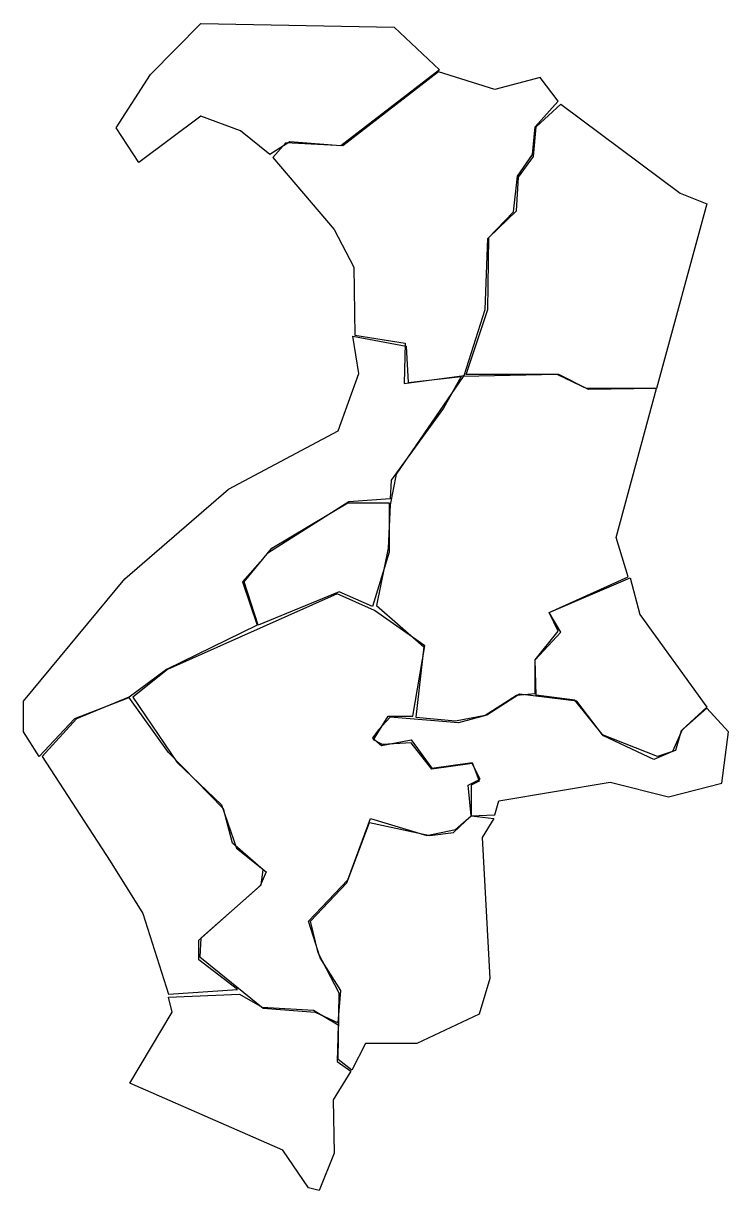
# Model space of a CAD drawing. Extents: x 114 to 216, y 338 to 507.
import ezdxf

# ---------------------------------------------------------------- set-up
doc = ezdxf.new("R2010")
doc.units = 0
doc.layers.add('Layer_1', color=7, linetype='CONTINUOUS')

msp = doc.modelspace()

# ---------------------------------------------------------------- linework, layer by layer
at = {"layer": 'Layer_1', "color": 7}
for points in [[(130.857144, 487.000004), (127.571432, 492.000004), (132.571432, 499.714284), (139.857144, 507.14286), (167.857144, 506.571428), (174.428568, 500.428572), (160.142856, 489.428572), (152.714288, 490.000004), (149.857144, 488.14286), (145.571432, 491.571428), (139.857144, 493.714284), (130.857144, 487.000004)], [(150.285712, 487.714284), (159.142856, 477.285716), (162, 471.857148), (162.142856, 462.000004), (169.428568, 460.857148), (169.285712, 455.000004), (178, 456.14286), (181, 465.714284), (181.428568, 476.000004), (185.142856, 479.857148), (185.714288, 485.000004), (187.857144, 488.14286), (188.285712, 492.14286), (191.571432, 495.857148), (189, 499.285716), (182.428568, 497.571428), (174.285712, 500.14286), (160.428568, 489.428572), (152.142856, 489.857148), (150.285712, 487.714284)], [(192, 495.428572), (209.285712, 482.571428), (213.142856, 481.000004), (205.857144, 454.285716), (195.714288, 454.285716), (191.714288, 456.285716), (178.285712, 456.285716), (181.428568, 465.714284), (181.571432, 476.14286), (185.571432, 480.000004), (185.857144, 484.857148), (188, 487.857148), (188.428568, 492.14286), (192, 495.428572)], [(177.571432, 456.000004), (175, 451.428572), (167.428568, 441.000004), (167.285712, 438.285716), (161.285712, 437.857148), (149.571432, 430.428572), (145.857144, 426.285716), (148, 420.000004), (134.857144, 413.571428), (129.285712, 409.428572), (121.571432, 406.428572), (116.428568, 401.000004), (114.142856, 404.571428), (114.142856, 409.000004), (128.857144, 426.714284), (143.857144, 439.714284), (159.714288, 448.14286), (162.714288, 456.428572), (161.857144, 461.857148), (169.571432, 460.428572), (169.857144, 455.14286), (177.571432, 456.000004)], [(177.857144, 456.000004), (168.142856, 441.857148), (167.285712, 437.428572), (167, 431.14286), (165.285712, 422.85714), (172.142856, 416.85714), (171, 406.714284), (176.714288, 406.14286), (181, 407.000004), (185.571432, 409.85714), (188.285712, 410.14286), (188.285712, 415.000004), (191.571432, 419.14286), (190.285712, 421.85714), (201.714288, 427.000004), (200, 432.714284), (205.857144, 454.285716), (196, 454.14286), (191.428568, 456.285716), (177.857144, 456.000004)], [(167.142856, 437.714284), (167.142856, 430.571428), (164.714288, 422.714284), (159.857144, 424.85714), (148.142856, 420.000004), (146.142856, 426.285716), (150.142856, 431.14286), (161.142856, 437.714284), (167.142856, 437.714284)], [(202, 426.85714), (203.428568, 421.571428), (213.142856, 408.14286), (209.571432, 404.85714), (208.142856, 401.714284), (205.428568, 400.571428), (198.142856, 404.000004), (194, 409.14286), (188.428568, 409.85714), (188.285712, 415.000004), (192, 419.000004), (190.285712, 421.85714), (202, 426.85714)], [(159.714288, 362.428572), (160.142856, 367.14286), (157.142856, 371.85714), (155.428568, 377.14286), (161.142856, 383.14286), (164.428568, 392.000004), (172.571432, 389.571428), (176.714288, 390.428572), (179, 392.428572), (178.571432, 396.85714), (180.285712, 397.714284), (179.142856, 400.000004), (173.285712, 399.14286), (170.285712, 403.000004), (166.142856, 402.714284), (164.857144, 403.428572), (167, 406.85714), (170.571432, 406.85714), (172.285712, 417.000004), (165, 422.14286), (159.571432, 424.571428), (135, 413.571428), (130, 409.571428), (136.428568, 400.14286), (142.857144, 394.000004), (145, 387.714284), (149.285712, 384.285716), (148.428568, 382.285716), (139.857144, 374.714284), (139.714288, 372.000004), (148.857144, 364.571428), (156.428568, 364.000004), (159.714288, 362.428572)], [(145.142856, 367.285716), (139.571432, 371.571428), (139.571432, 374.428572), (148.571432, 382.428572), (148.857144, 384.571428), (144.428568, 388.428572), (143.142856, 393.428572), (135.142856, 401.571428), (129.428568, 409.571428), (121.857144, 406.428572), (116.857144, 401.000004), (126.714288, 385.85714), (131.428568, 378.285716), (135.142856, 366.571428), (145.142856, 367.285716)], [(182.428568, 392.571428), (183, 394.571428), (199.142856, 397.285716), (207.571432, 395.14286), (215.285712, 397.14286), (216.285712, 404.571428), (213.142856, 408.000004), (209.428568, 404.714284), (208.571432, 401.85714), (206, 401.000004), (198, 404.14286), (194.285712, 409.000004), (186, 410.000004), (181.285712, 407.000004), (177.142856, 405.85714), (167.285712, 406.714284), (165.571432, 404.85714), (164.714288, 403.714284), (166, 402.571428), (170.285712, 403.428572), (173.285712, 399.285716), (179.142856, 400.14286), (180.142856, 397.428572), (179, 396.85714), (179, 392.428572), (182.428568, 392.571428)], [(179, 392.428572), (182.285712, 392.000004), (180.571432, 389.285716), (181.714288, 368.85714), (180.142856, 363.714284), (171.142856, 359.428572), (163.714288, 359.428572), (161.714288, 355.571428), (159.714288, 357.14286), (159.857144, 366.714284), (156.857144, 372.571428), (155.714288, 377.14286), (161, 382.714284), (164.285712, 391.428572), (173, 389.571428), (176.428568, 390.000004), (179, 392.428572)], [(161.571432, 355.428572), (159, 351.285716), (159.142856, 343.571428), (157, 338.14286), (155.428568, 338.571428), (151.714288, 344.000004), (129.571432, 353.714284), (135.714288, 364.000004), (135.142856, 366.14286), (145.428568, 366.571428), (148.714288, 364.714284), (156.142856, 364.285716), (159.714288, 362.14286), (159.571432, 356.85714), (161.571432, 355.428572)]]:
    msp.add_lwpolyline(points, close=True, dxfattribs=at)

doc.saveas('drawing.dxf')
